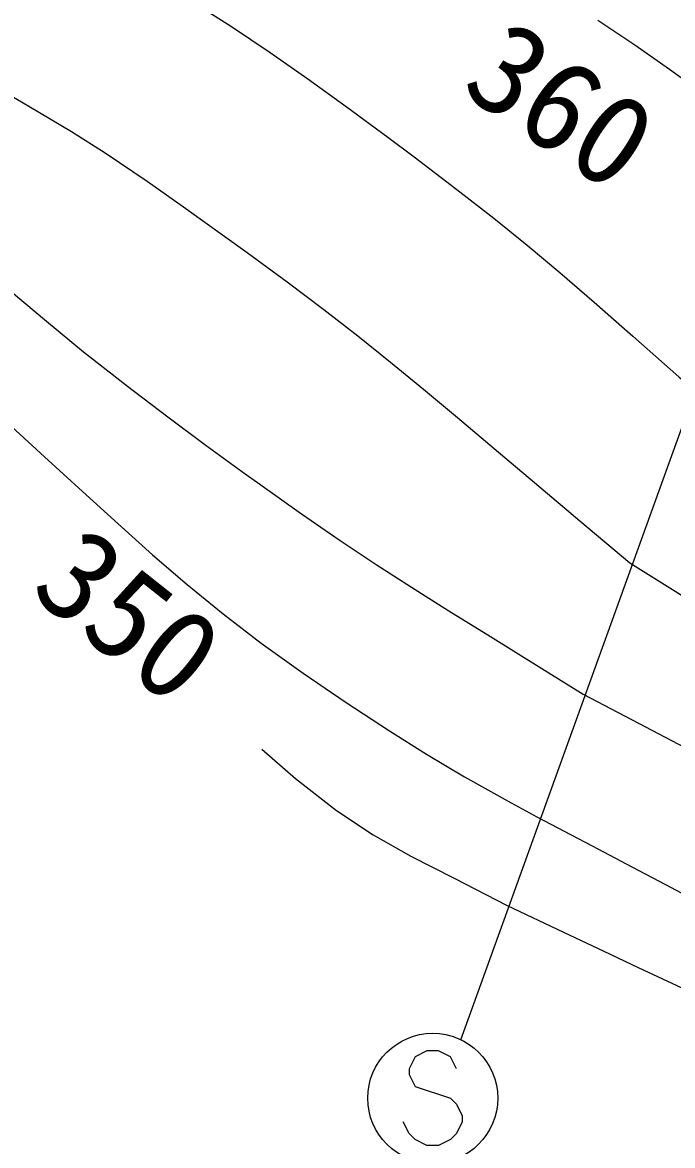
# Model space of a CAD drawing. Units: millimetres, scale not verified. Extents: x 40000 to 680000, y 20000 to 380000.
# Drawn here: x 429115 to 442119, y 243918 to 266400 of the extents above; entities that cross this region are included whole.
import ezdxf
from ezdxf.enums import TextEntityAlignment as Align

# ---------------------------------------------------------------- set-up
doc = ezdxf.new("R2010")
doc.units = ezdxf.units.MM
doc.header["$LTSCALE"] = 1000
doc.layers.add('M-BGD', color=7, linetype='Continuous', lineweight=25)
doc.layers.add('M-STR-STRC', color=7, linetype='Continuous', lineweight=25)
doc.styles.add('ＭＳ ゴシック', font='')
doc.styles.get('ＭＳ ゴシック').set_extended_font_data('MS Gothic')

msp = doc.modelspace()

# ---------------------------------------------------------------- linework, layer by layer
at = {"layer": 'M-BGD'}
for points in [[(425180, 266757), (426107, 266389), (426958, 265995), (427867, 265523), (428674, 265058), (429244, 264725), (430097, 264221), (430768, 263793), (431609, 263224), (432382, 262676), (432715, 262439), (433613, 261794), (434413, 261206), (435141, 260655), (435821, 260126), (436477, 259600), (437135, 259061), (437818, 258492), (438550, 257874), (439357, 257190), (440263, 256425), (441267, 255581)], [(432466, 266855), (433300, 266318), (434073, 265800), (434824, 265275), (435594, 264717), (436423, 264103), (436949, 263709), (437806, 263057), (438543, 262482), (439211, 261942), (439863, 261397), (440551, 260803), (441328, 260121), (442247, 259308), (442537, 259052)], [(440628, 266447), (441367, 265954), (442060, 265468), (442808, 264924), (443713, 264258), (444230, 263878)], [(428895, 261007), (429597, 260418), (430335, 259809), (431184, 259143), (431191, 259137), (432025, 258505), (432766, 257953), (433570, 257367), (433816, 257189), (434697, 256563), (435471, 256028), (436188, 255550), (436895, 255093), (437642, 254623), (438478, 254105), (439450, 253504), (440335, 252956)], [(428736, 258459), (429559, 257708), (430316, 257012), (431028, 256362), (431719, 255745), (432411, 255149), (433128, 254563), (433893, 253975), (434728, 253373), (435594, 252787), (436459, 252220), (437196, 251752), (437957, 251299), (438890, 250778), (439404, 250501)], [(441267, 255581), (442330, 254919), (443093, 254444), (443739, 254041), (444450, 253598), (445409, 253002), (445754, 252787)], [(440335, 252956), (441442, 252372), (442236, 251954), (442909, 251599), (443653, 251207), (444658, 250677), (444992, 250501)], [(433901, 251855), (434578, 251263), (435396, 250624), (436132, 250137), (436884, 249714), (437752, 249268), (438811, 248723)], [(439404, 250501), (440511, 249917), (441305, 249498), (441978, 249143), (442721, 248751), (443727, 248221), (444061, 248045)], [(438811, 248723), (439938, 248190), (440743, 247809), (441430, 247485), (442204, 247119), (443269, 246615), (443468, 246521)]]:
    msp.add_lwpolyline(points, dxfattribs=at)
at = {"layer": 'M-STR-STRC'}
for p, q in [((437888, 246036), (445957, 268426)), ((437204, 245811), (436968, 245693)), ((437441, 245811), (437204, 245811)), ((437677, 245693), (437441, 245811)), ((436968, 245693), (436850, 245456)), ((437795, 245456), (437677, 245693)), ((436850, 245456), (436850, 245338)), ((436850, 245338), (436968, 245102)), ((436968, 245102), (437677, 244865)), ((437677, 244865), (437795, 244747)), ((437795, 244747), (437913, 244511)), ((436850, 244156), (436732, 244393)), ((437913, 244393), (437795, 244156)), ((437913, 244511), (437913, 244393)), ((436968, 244038), (436850, 244156)), ((437204, 243920), (436968, 244038)), ((437677, 244038), (437441, 243920)), ((437795, 244156), (437677, 244038)), ((437441, 243920), (437204, 243920))]:
    msp.add_line(p, q, dxfattribs=at)
msp.add_circle((437322, 244865), 1300, dxfattribs=at)

# ---------------------------------------------------------------- texts
at = {"layer": 'M-BGD', "style": 'ＭＳ ゴシック'}
for s, rotation, p in [('360', 326.263, (439082, 263534)), ('350', 321.541, (430336, 253393))]:
    msp.add_text(s, height=1833, rotation=rotation, dxfattribs=at).set_placement(p, align=Align.BOTTOM_CENTER)

doc.saveas('drawing.dxf')
